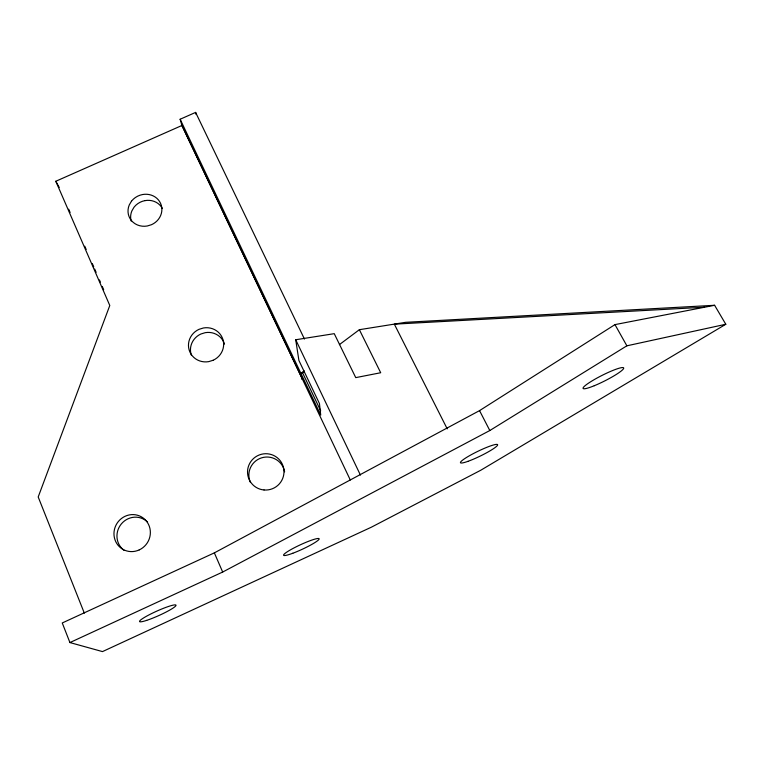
<?xml version="1.0" encoding="UTF-8"?>
<svg xmlns="http://www.w3.org/2000/svg" width="764" height="764" viewBox="0 0 764 764"><rect width="100%" height="100%" fill="white"/><g stroke="black" fill="none" stroke-linecap="round" stroke-linejoin="round"><path stroke-width="1.15" d="M303.986 372.001L300.901 373.405L304.253 370.903M339.407 344.621L359.366 329.695L405.655 322.312L714.607 305.285L725.8 324.27L480.785 470.232L371.342 527.208L102.491 651.596L69.925 642.562L62.256 622.966L214.35 552.869L479.544 410.621L614.972 324.614L714.607 305.285M69.925 642.562L222.677 572.045L489.81 430.533L626.872 345.815L725.8 324.27M350.294 479.983L181.947 125.477L180.142 119.241L195.613 112.403L304.454 339.063M84.326 613.129L38.2 496.972L109.787 305.495L55.81 181.259L181.947 125.477M180.142 119.241L320.727 415.091L319.457 403.593L298.905 360.474L295.716 339.751L334.25 333.667L355.747 377.626L380.701 372.736L359.366 329.695M704.523 307.214L394.339 324.156L447.226 428.871M614.972 324.614L626.872 345.815M55.81 181.259L59.22 187.438M479.544 410.621L489.81 430.533M295.716 339.751L360.427 475.093M302.353 372.326L320.679 410.841M181.947 125.535L301.551 377.254L301.856 379.326M68.684 209.202L70.097 212.468M84.766 246.199L86.179 249.465M92.329 263.609L93.752 266.875M94.698 269.052L96.121 272.318M99.435 279.939L100.38 282.107M102.271 286.462L103.684 289.728M214.35 552.869L222.677 572.045M195.613 112.403L196.176 114.581M250.43 482.418A18.049 17.906 -33.8 0 1 261.641 457.827A18.049 17.906 -33.8 0 1 284.609 471.856M123.978 550.309A18.46 17.792 -58.8 0 1 121.371 523.894A18.46 17.792 -58.8 0 1 147.547 522.013M191.468 355.451A17.486 16.818 -22.6 0 1 200.884 334.011L205.23 332.674A17.486 16.818 -22.6 0 1 224.53 344.115M131.198 221.082A16.894 15.7 -21.1 0 1 131.876 210.902L134.034 207.206A16.923 15.557 -21.8 0 1 145.074 200.598M145.074 200.607A16.894 15.7 -21.1 0 1 162.312 208.352M131.465 201.199L129.278 204.933A17.094 15.853 -21 0 0 131.532 220.691A17.094 15.853 -21 0 0 147.232 226.001L151.52 224.692A17.094 15.853 -21 0 0 161.28 205.249A17.094 15.853 -21 0 0 142.629 194.524A17.114 15.71 -21.8 0 0 131.465 201.199M213.108 360.274L208.687 361.639A17.696 16.999 -22.5 0 1 189.147 349.998A17.696 16.999 -22.5 0 1 199.032 329.322L203.434 327.976A17.696 16.999 -22.5 0 1 222.964 339.588A17.696 16.999 -22.5 0 1 213.108 360.274M146.688 620.368A19.969 2.435 -24.2 0 0 175.854 605.737A19.969 2.435 -24.2 0 0 150.728 614.008A19.969 2.435 -24.2 0 0 146.688 620.368M292.813 553.251A19.654 2.435 -24.9 0 0 319.171 538.811A19.654 2.435 -24.9 0 0 291.991 549.001A19.654 2.435 -24.9 0 0 292.813 553.251M467.988 461.332A20.704 2.664 -25.9 0 0 497.555 445.192A20.704 2.664 -25.9 0 0 471.493 454.59A20.704 2.664 -25.9 0 0 467.988 461.332M594.277 385.724A22.719 3.066 -26.8 0 0 623.691 367.971A22.719 3.066 -26.8 0 0 592.205 380.816A22.719 3.066 -26.8 0 0 594.277 385.724M139.22 549.908A18.689 18.002 -58.3 0 0 143.155 517.982A18.689 18.002 -58.3 0 0 114.103 531.41A18.689 18.002 -58.3 0 0 139.22 549.908M264.038 489.972A18.269 18.116 -32.4 0 0 282.336 464.206A18.269 18.116 -32.4 0 0 250.907 461.466A18.269 18.116 -32.4 0 0 264.038 489.972"/></g></svg>
